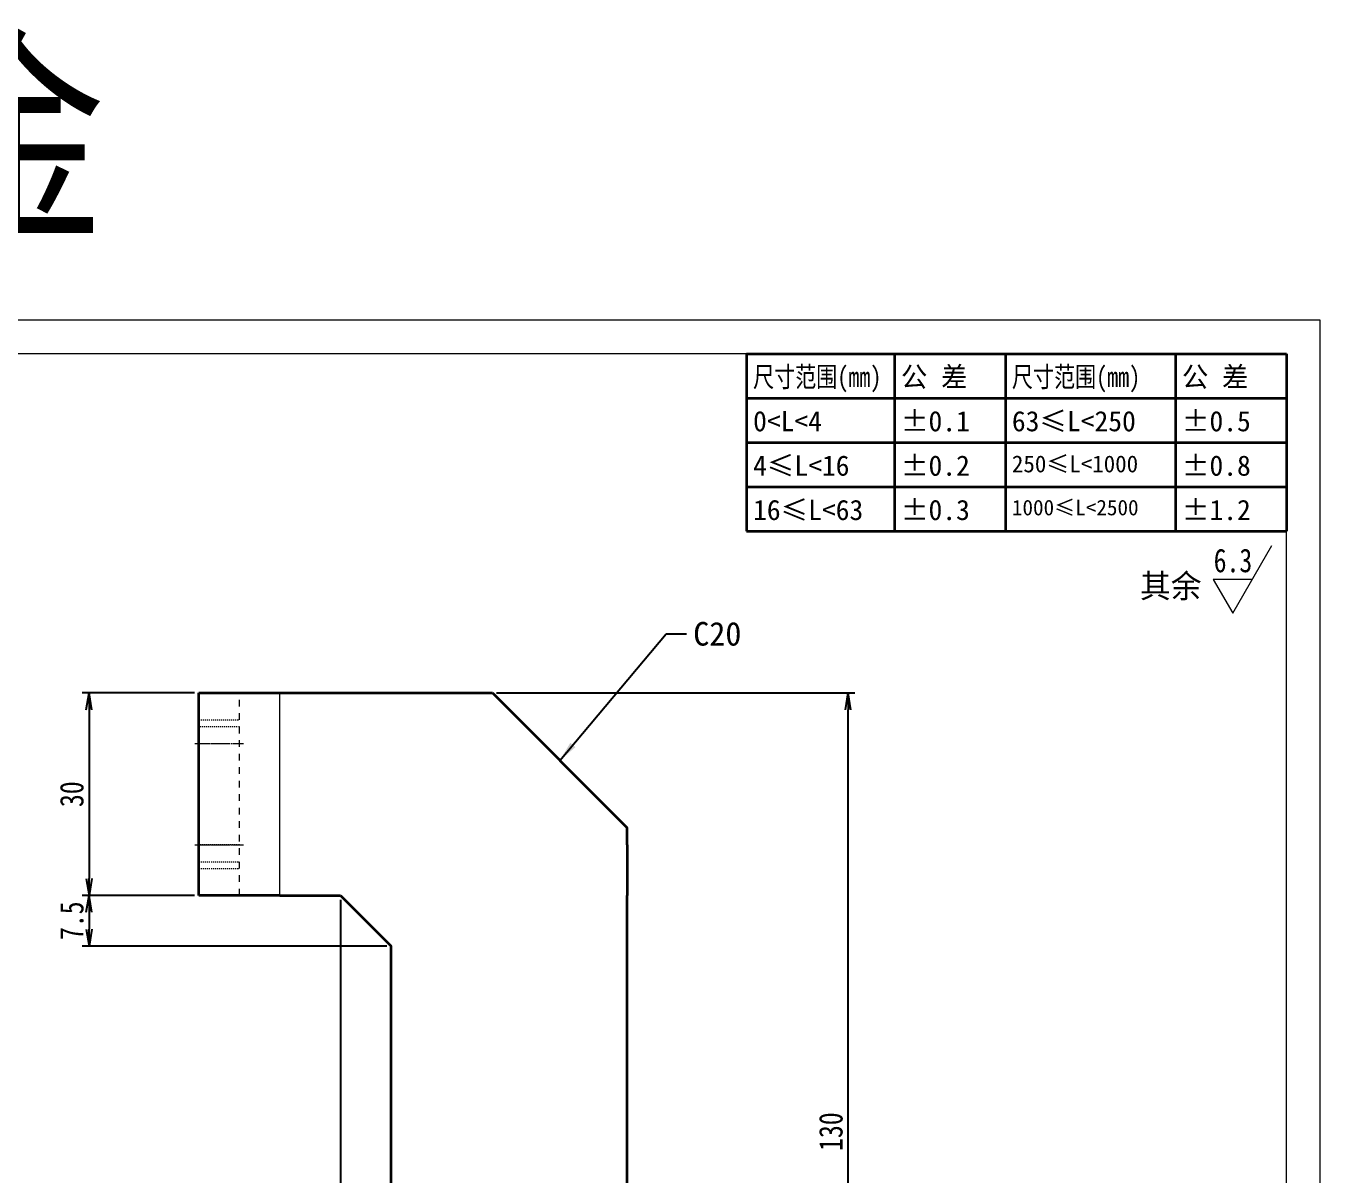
# Model space of a CAD drawing. Header units: millimetres. Extents: x -15766 to 80009, y -9701 to 15159.
# Drawn here: x -2299.1 to -2107.3, y 11304.4 to 11474.7 of the extents above; entities that cross this region are included whole.
import ezdxf
from ezdxf.enums import TextEntityAlignment as Align

# ---------------------------------------------------------------- set-up
doc = ezdxf.new("R2010")
doc.units = ezdxf.units.MM
doc.linetypes.add('CENTER-HOKUTO_1', pattern=[16, 13, -1, 1, -1])
doc.linetypes.add('HIDDEN-HOKUTO_1', pattern=[2, 1, -1])
doc.layers.get('DEFPOINTS').update_dxf_attribs({"lineweight": 18})
for name, color, linetype, lineweight in [('AM_7', 2, 'CENTER-HOKUTO_1', 18), ('AM_HID', 1, 'HIDDEN-HOKUTO_1', 18), ('AM_VIS', 7, 'Continuous', 18), ('CDRAFT0', 7, 'Continuous', 18), ('DIM', 253, 'Continuous', 20), ('title_frame', 7, 'Continuous', 18), ('word_dim', 9, 'Continuous', 18), ('尺寸线层', 3, 'Continuous', 18), ('粗实线层', 7, 'Continuous', 35), ('粗实线层_1', 7, 'Continuous', 15)]:
    doc.layers.add(name, color=color, linetype=linetype, lineweight=lineweight)
doc.styles.add('DIM', font='', dxfattribs={"width": 0.8})
doc.styles.get('DIM').set_extended_font_data('NSimSun')
doc.dimstyles.new('1-1', dxfattribs={"dimtxt": 3.5, "dimasz": 3, "dimexe": 1, "dimexo": 0, "dimgap": 1, "dimtad": 1, "dimdsep": 46, "dimtxsty": 'DIM', "dimblk": '_CAXARROW', "dimcen": 0, "dimdle": 6, "dimclrd": 256, "dimclre": 256, "dimclrt": 3, "dimazin": 2, "dimtfac": 0.707107, "dimtmove": 0, "dimatfit": 3, "dimfxl": 0, "dimfrac": 2, "dimtolj": 1, "dimarcsym": 0})
doc.dimstyles.new('1-1$0', dxfattribs={"dimtxt": 3.5, "dimasz": 2.5, "dimexe": 1, "dimexo": 0.625, "dimgap": 0.8, "dimtad": 1, "dimdsep": 46, "dimtxsty": 'DIM', "dimblk": 'OPEN', "dimcen": 0, "dimdle": 5, "dimclrd": 256, "dimclre": 256, "dimclrt": 3, "dimazin": 3, "dimtfac": 0.5, "dimtmove": 0, "dimatfit": 3, "dimldrblk": 'OPEN', "dimfxl": 0, "dimtolj": 1, "dimarcsym": 0})

# ---------------------------------------------------------------- blocks, each defined once
blk = doc.blocks.new('*X3')
at = {"layer": 'CDRAFT0'}
for p, q in [((420, 297), (0, 297)), ((420, 0), (420, 297))]:
    blk.add_line(p, q, dxfattribs=at)
at = {"layer": '粗实线层_1'}
for p, q in [((415, 292), (25, 292)), ((415, 5), (415, 292))]:
    blk.add_line(p, q, dxfattribs=at)
blk = doc.blocks.new('自由公差_1')
at = {"layer": '粗实线层'}
for p, q in [((-80, 0), (0, 0)), ((-80, 0), (-80, -26.3)), ((-58.08, 0), (-58.08, -26.3)), ((-41.64, 0), (-41.64, -26.3)), ((-16.44, 0), (-16.44, -26.3)), ((0, 0), (0, -26.3)), ((-80, -6.58), (0, -6.58)), ((-80, -13.15), (0, -13.15)), ((-80, -19.73), (0, -19.73)), ((-80, -26.3), (0, -26.3))]:
    blk.add_line(p, q, dxfattribs=at)
at = {"layer": '尺寸线层', "linetype": 'Continuous', "attachment_point": 1, "line_spacing_factor": 0.9}
for s, insert, char_height, width in [('{\\W0.8;尺寸范围(mm)}', (-79.04, -1.92), 3, 22.6032), ('公 差', (-57.12, -1.92), 3, 22.6032), ('{\\W0.8;尺寸范围(mm)}', (-40.68, -1.92), 3, 22.6032), ('公 差', (-15.48, -1.92), 3, 22.6032), ('0<L<4', (-79.04, -8.49), 3, 22.6032), ('%%P0.1', (-57.12, -8.49), 3, 12.7119), ('63≤L<250', (-40.68, -8.49), 3, 22.6032), ('%%P0.5', (-15.48, -8.49), 3, 12.5771), ('4≤L<16', (-79.04, -15.07), 3, 22.6032), ('%%P0.2', (-57.12, -15.07), 3, 12.4769), ('250≤L<1000', (-40.68, -15.07), 2.5, 22.6032), ('%%P0.8', (-15.48, -15.07), 3, 13.0759), ('16≤L<63', (-79.04, -21.64), 3, 22.6032), ('%%P0.3', (-57.12, -21.64), 3, 12.7119), ('1000≤L<2500', (-40.68, -21.64), 2.3, 22.6032), ('%%P1.2', (-15.48, -21.64), 3, 12.8764)]:
    blk.add_mtext(s, dxfattribs=dict(at, insert=insert, char_height=char_height, width=width))
blk = doc.blocks.new('_OPEN')
at = {"color": 0, "linetype": 'ByBlock', "lineweight": -2}
for p, q in [((-1, 0.166667), (0, 0)), ((-1, -0.166667), (0, 0)), ((0, 0), (-1, 0))]:
    blk.add_line(p, q, dxfattribs=at)
blk = doc.blocks.new('*D224')
at = {"layer": 'DEFPOINTS', "color": 0, "transparency": 16777216}
for p in [(-2229.94, 11375.84), (-2177.21, 11375.84), (-2217.44, 11245.84)]:
    blk.add_point(p, dxfattribs=at)
at = {"layer": 'DIM', "linetype": 'Continuous', "lineweight": -2, "transparency": 16777216}
for p, q in [((-2229.32, 11375.84), (-2176.21, 11375.84)), ((-2177.21, 11248.34), (-2177.21, 11373.34)), ((-2216.82, 11245.84), (-2176.21, 11245.84))]:
    blk.add_line(p, q, dxfattribs=at)
at = {"layer": 'DIM', "lineweight": -2, "transparency": 16777216, "xscale": 2.5, "yscale": 2.5, "zscale": 2.5}
for p, rotation in [((-2177.21, 11375.84), 90), ((-2177.21, 11245.84), 270)]:
    blk.add_blockref('_OPEN', p, dxfattribs=dict(at, rotation=rotation))
at = {"layer": 'DIM', "color": 3, "transparency": 16777216, "insert": (-2179.76, 11310.84), "char_height": 3.5, "attachment_point": 5, "rotation": 90, "style": 'DIM'}
blk.add_mtext('\\A1;130', dxfattribs=at)
blk = doc.blocks.new('*D225')
at = {"layer": 'DEFPOINTS', "color": 0, "transparency": 16777216}
for p in [(-2273.44, 11375.84), (-2289.72, 11345.84), (-2273.44, 11345.84)]:
    blk.add_point(p, dxfattribs=at)
at = {"layer": 'DIM', "linetype": 'Continuous', "lineweight": -2, "transparency": 16777216}
for p, q in [((-2274.07, 11375.84), (-2290.72, 11375.84)), ((-2289.72, 11373.34), (-2289.72, 11348.34)), ((-2274.07, 11345.84), (-2290.72, 11345.84))]:
    blk.add_line(p, q, dxfattribs=at)
at = {"layer": 'DIM', "lineweight": -2, "transparency": 16777216, "xscale": 2.5, "yscale": 2.5, "zscale": 2.5}
for p, rotation in [((-2289.72, 11375.84), 90), ((-2289.72, 11345.84), 270)]:
    blk.add_blockref('_OPEN', p, dxfattribs=dict(at, rotation=rotation))
at = {"layer": 'DIM', "color": 3, "transparency": 16777216, "insert": (-2292.27, 11360.84), "char_height": 3.5, "attachment_point": 5, "rotation": 90, "style": 'DIM'}
blk.add_mtext('\\A1;30', dxfattribs=at)
blk = doc.blocks.new('*D226')
at = {"layer": 'DEFPOINTS', "color": 0, "transparency": 16777216}
for p in [(-2273.44, 11345.84), (-2289.72, 11338.34), (-2244.94, 11338.34)]:
    blk.add_point(p, dxfattribs=at)
at = {"layer": 'DIM', "linetype": 'Continuous', "lineweight": -2, "transparency": 16777216}
for p, q in [((-2274.07, 11345.84), (-2290.72, 11345.84)), ((-2289.72, 11343.34), (-2289.72, 11340.84)), ((-2245.57, 11338.34), (-2290.72, 11338.34))]:
    blk.add_line(p, q, dxfattribs=at)
at = {"layer": 'DIM', "lineweight": -2, "transparency": 16777216, "xscale": 2.5, "yscale": 2.5, "zscale": 2.5}
for p, rotation in [((-2289.72, 11345.84), 90), ((-2289.72, 11338.34), 270)]:
    blk.add_blockref('_OPEN', p, dxfattribs=dict(at, rotation=rotation))
at = {"layer": 'DIM', "color": 3, "transparency": 16777216, "insert": (-2292.27, 11342.09), "char_height": 3.5, "attachment_point": 5, "rotation": 90, "style": 'DIM'}
blk.add_mtext('\\A1;7.5', dxfattribs=at)
blk = doc.blocks.new('*D228')
at = {"layer": 'DEFPOINTS', "color": 0, "transparency": 16777216}
for p in [(-2252.44, 11345.84), (-2244.94, 11253.34), (-2252.44, 11216.1)]:
    blk.add_point(p, dxfattribs=at)
at = {"layer": 'DIM', "linetype": 'Continuous', "lineweight": -2, "transparency": 16777216}
for p, q in [((-2252.44, 11345.21), (-2252.44, 11215.1)), ((-2244.94, 11252.71), (-2244.94, 11215.1)), ((-2247.44, 11216.1), (-2249.94, 11216.1))]:
    blk.add_line(p, q, dxfattribs=at)
at = {"layer": 'DIM', "lineweight": -2, "transparency": 16777216, "xscale": 2.5, "yscale": 2.5, "zscale": 2.5, "rotation": 180}
blk.add_blockref('_OPEN', (-2252.44, 11216.1), dxfattribs=at)
at = {"layer": 'DIM', "lineweight": -2, "transparency": 16777216, "xscale": 2.5, "yscale": 2.5, "zscale": 2.5}
blk.add_blockref('_OPEN', (-2244.94, 11216.1), dxfattribs=at)
at = {"layer": 'DIM', "color": 3, "transparency": 16777216, "insert": (-2248.69, 11218.65), "char_height": 3.5, "attachment_point": 5, "style": 'DIM'}
blk.add_mtext('\\A1;7.5', dxfattribs=at)
blk = doc.blocks.new('_CAXARROW')
blk.add_hatch(color=0).paths.add_polyline_path([(0, 0), (-1, 0.125), (-1, -0.125)], flags=0)

msp = doc.modelspace()

# ---------------------------------------------------------------- linework, layer by layer
at = {"color": 7, "lineweight": 13}
msp.add_line((-2261.44341, 11345.83804), (-2261.44341, 11375.83804), dxfattribs=at)
at = {"layer": 'AM_7', "color": 2, "lineweight": 13, "ltscale": 0.180005}
for p, q in [((-2274.04351, 11368.33804), (-2266.84332, 11368.33804)), ((-2274.04351, 11353.33804), (-2266.84332, 11353.33804))]:
    msp.add_line(p, q, dxfattribs=at)
at = {"layer": 'AM_HID', "color": 1, "lineweight": 13}
for p, q in [((-2267.44341, 11345.83804), (-2267.44341, 11375.83804)), ((-2261.44341, 11345.83804), (-2261.44341, 11375.83804))]:
    msp.add_line(p, q, dxfattribs=at)
at = {"layer": 'AM_HID', "color": 1, "lineweight": 13, "ltscale": 0.15}
for p, q in [((-2273.44341, 11371.83804), (-2267.44341, 11371.83804)), ((-2273.44341, 11371.83804), (-2267.44341, 11371.83804)), ((-2267.44341, 11370.83804), (-2273.44341, 11370.83804)), ((-2273.44341, 11368.33804), (-2267.44341, 11368.33804)), ((-2273.44341, 11368.33804), (-2267.44341, 11368.33804)), ((-2273.44341, 11368.33804), (-2267.44341, 11368.33804)), ((-2273.44341, 11368.33804), (-2267.44341, 11368.33804)), ((-2267.44341, 11353.33804), (-2273.44341, 11353.33804)), ((-2273.44341, 11353.33804), (-2267.44341, 11353.33804)), ((-2267.44341, 11353.33804), (-2273.44341, 11353.33804)), ((-2273.44341, 11353.33804), (-2267.44341, 11353.33804)), ((-2273.44341, 11350.83804), (-2267.44341, 11350.83804)), ((-2273.44341, 11349.83804), (-2267.44341, 11349.83804)), ((-2273.44341, 11349.83804), (-2267.44341, 11349.83804))]:
    msp.add_line(p, q, dxfattribs=at)
at = {"layer": 'AM_VIS', "color": 0, "lineweight": 35}
for p, q in [((-2273.44341, 11345.83804), (-2273.44341, 11375.83804)), ((-2261.44341, 11375.83804), (-2232.44341, 11375.83779)), ((-2232.44341, 11375.83779), (-2229.94341, 11375.83779)), ((-2229.94341, 11375.83779), (-2209.94341, 11355.83779)), ((-2209.94341, 11353.33779), (-2209.94341, 11355.83779)), ((-2209.94341, 11253.33779), (-2209.94341, 11345.83779)), ((-2244.94341, 11270.33779), (-2244.94341, 11338.33779))]:
    msp.add_line(p, q, dxfattribs=at)
at = {"layer": 'AM_VIS', "color": 0, "lineweight": 35, "ltscale": 0.3}
for p, q in [((-2273.44341, 11375.83804), (-2261.44341, 11375.83804)), ((-2261.44341, 11345.83804), (-2273.44341, 11345.83804))]:
    msp.add_line(p, q, dxfattribs=at)
at = {"layer": 'AM_VIS', "color": 0, "lineweight": 35, "ltscale": 0.1875}
msp.add_line((-2209.94341, 11353.33779), (-2209.94341, 11345.83779), dxfattribs=at)
at = {"layer": 'AM_VIS', "color": 0, "lineweight": 35, "ltscale": 0.225}
msp.add_line((-2261.44341, 11345.83804), (-2252.44341, 11345.83804), dxfattribs=at)
at = {"layer": 'AM_VIS', "color": 0, "lineweight": 35, "ltscale": 0.265169}
msp.add_line((-2252.44341, 11345.83804), (-2244.94341, 11338.33779), dxfattribs=at)
at = {"layer": 'DIM'}
for p, q in [((-2120.20424, 11387.67681), (-2114.43073, 11397.67681)), ((-2117.31749, 11392.67681), (-2123.09099, 11392.67681)), ((-2123.09099, 11392.67681), (-2120.20424, 11387.67681))]:
    msp.add_line(p, q, dxfattribs=at)

# ---------------------------------------------------------------- block references
at = {"layer": 'title_frame'}
for name, p in [('*X3', (-2527.25935, 11134.10436)), ('自由公差_1', (-2112.25935, 11426.10436))]:
    msp.add_blockref(name, p, dxfattribs=at)

# ---------------------------------------------------------------- texts
at = {"layer": 'DIM', "insert": (-2341.87662, 11470.73719), "char_height": 25, "width": 104.980501, "attachment_point": 1, "style": 'DIM'}
msp.add_mtext('{\\C3;钣金}', dxfattribs=at)
at = {"layer": 'DIM', "color": 3, "insert": (-2200.17091, 11386.3603), "char_height": 3.5, "attachment_point": 1}
msp.add_mtext('\\A1;C20', dxfattribs=at)
at = {"layer": 'DIM', "color": 2, "style": 'DIM', "width": 0.8}
msp.add_attdef('6.3', text='0.0', height=3.5, dxfattribs=at).set_placement((-2117.31749, 11392.67681), align=Align.BOTTOM_RIGHT)
at = {"layer": 'word_dim', "linetype": 'Continuous', "insert": (-2133.9442, 11393.44267), "char_height": 3.5, "width": 10.860604, "attachment_point": 1}
msp.add_mtext('{\\C3;其余}', dxfattribs=at)

# ---------------------------------------------------------------- dimensions: what is measured, and where the dimension line sits
at = {"layer": 'DIM'}
for base, p1, p2, picture, middle in [((-2289.71673, 11345.83804), (-2273.44341, 11375.83804), (-2273.44341, 11345.83804), '*D225', (-2292.26673, 11360.83804)), ((-2177.21264, 11375.83779), (-2217.44341, 11245.83779), (-2229.94341, 11375.83779), '*D224', (-2179.76264, 11310.83779)), ((-2289.71673, 11338.33779), (-2273.44341, 11345.83804), (-2244.94341, 11338.33779), '*D226', (-2292.26673, 11342.08792))]:
    dim = msp.add_linear_dim(base=base, p1=p1, p2=p2, angle=90, dimstyle='1-1$0', dxfattribs=at)
    dim.commit()
    dim.dimension.update_dxf_attribs({"geometry": picture, "text_midpoint": middle})
dim = msp.add_linear_dim(base=(-2252.44341, 11216.10041), p1=(-2244.94341, 11253.33779), p2=(-2252.44341, 11345.83804), dimstyle='1-1$0', dxfattribs=at)
dim.commit()
dim.dimension.update_dxf_attribs({"geometry": '*D228', "text_midpoint": (-2248.69341, 11218.65041)})

# ---------------------------------------------------------------- leaders
at = {"layer": 'DIM', "annotation_type": 0, "has_hookline": 1, "hookline_direction": 0, "text_width": 8.75}
msp.add_leader([(-2219.94341, 11365.83779), (-2204.17091, 11384.6103), (-2201.17091, 11384.6103)], dimstyle='1-1', override={"dimgap": 1, "dimtad": 0}, dxfattribs=at)

doc.saveas('drawing.dxf')
